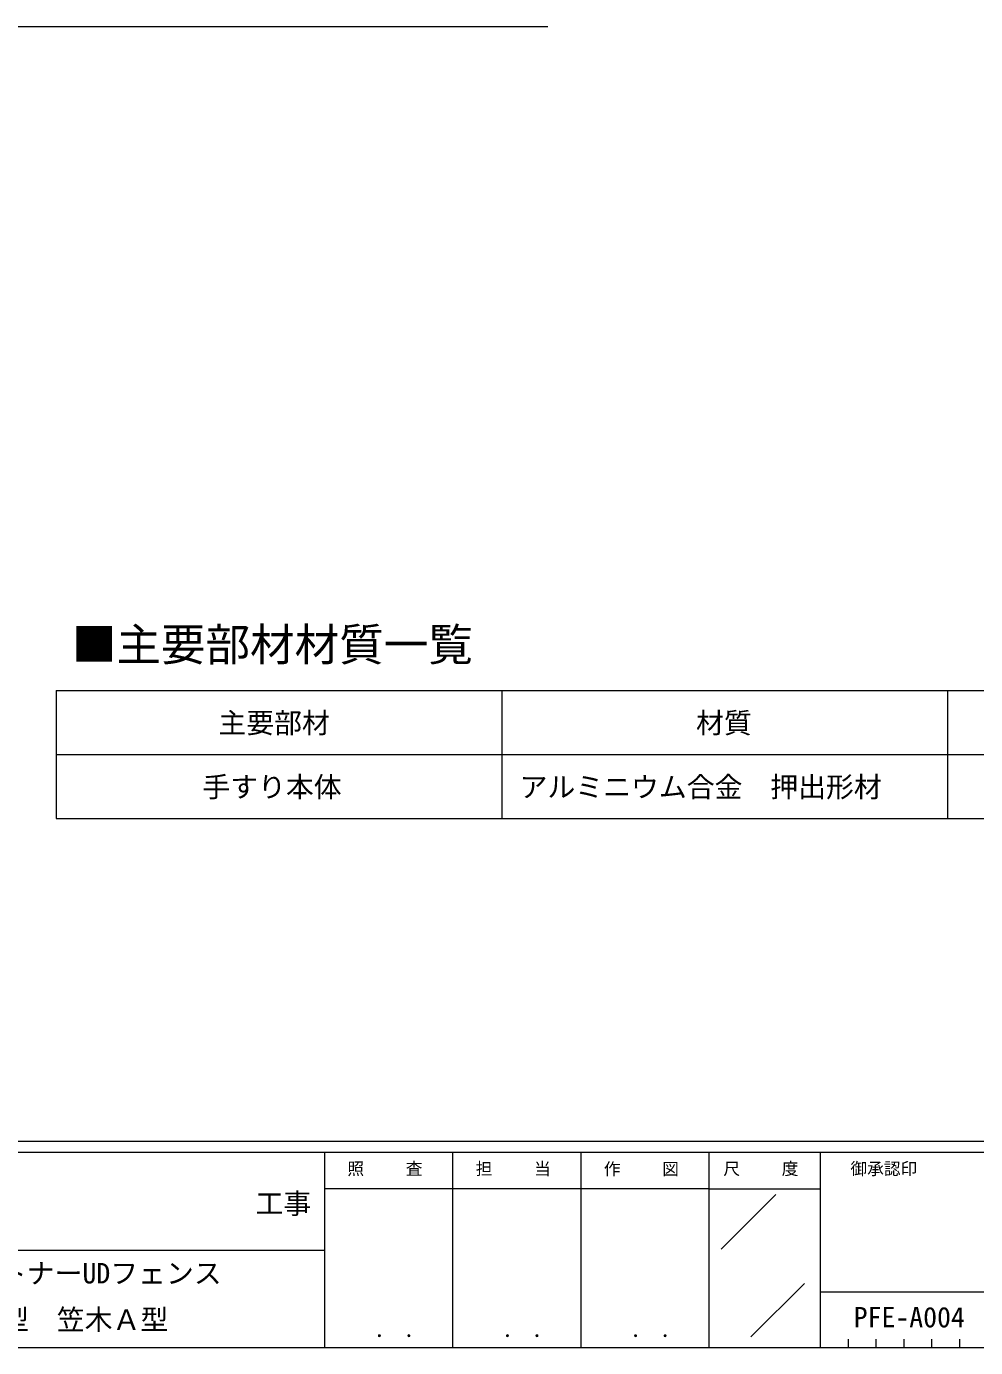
# Model space of a CAD drawing. Units: millimetres, scale not verified. Extents: x -3890 to 4140, y -2825 to 2898.
# Drawn here: x 825 to 2529, y -2822 to -450 of the extents above; entities that cross this region are included whole.
import ezdxf
from ezdxf.enums import TextEntityAlignment as Align

# ---------------------------------------------------------------- set-up
doc = ezdxf.new("R2010")
doc.units = ezdxf.units.MM
doc.header["$LTSCALE"] = 10
doc.layers.add('0-1_USER1', color=7, linetype='Continuous')
for name, color, linetype, lineweight in [('0-2_YKK_ZWAK', 3, 'Continuous', 18), ('0-3_YKK_11', 4, 'Continuous', 9), ('0-6_YKK_D', 3, 'Continuous', 9), ('0-8_YKK_A1', 7, 'Continuous', 9)]:
    doc.layers.add(name, color=color, linetype=linetype, lineweight=lineweight)
doc.styles.add('ＭＳ ゴシック', font='')
doc.styles.get('ＭＳ ゴシック').set_extended_font_data('MS Gothic')

msp = doc.modelspace()

# ---------------------------------------------------------------- linework, layer by layer
at = {"layer": '0-2_YKK_ZWAK'}
for p, q in [((3960.01, -2452.5), (-3839.99, -2452.5)), ((1360.01, -2472.5), (60.01, -2472.5)), ((1590.01, -2472.5), (1590.01, -2822.5)), ((1820.01, -2472.5), (1820.01, -2822.5)), ((2050.01, -2472.5), (2050.01, -2822.5)), ((2250.01, -2472.5), (2050.01, -2472.5)), ((3282.51, -2472.5), (2250.01, -2472.5)), ((2250.01, -2472.5), (2250.01, -2822.5)), ((2050.01, -2537.5), (1360.01, -2537.5)), ((2050.01, -2537.5), (2250.01, -2537.5)), ((2072.09, -2645.79), (2170.03, -2547.86)), ((60.01, -2647.5), (1360.01, -2647.5)), ((2125.66, -2803.49), (2221.88, -2707.27)), ((2250.01, -2722.5), (3282.51, -2722.5)), ((60.01, -2822.5), (1360.01, -2822.5)), ((1360.01, -2822.5), (2050.01, -2822.5)), ((2050.01, -2822.5), (2250.01, -2822.5)), ((2250.01, -2822.5), (3282.51, -2822.5)), ((2300.01, -2807.5), (2300.01, -2822.5)), ((2350.01, -2807.5), (2350.01, -2822.5)), ((2400.01, -2807.5), (2400.01, -2822.5)), ((2450.01, -2807.5), (2450.01, -2822.5)), ((2500.01, -2807.5), (2500.01, -2822.5))]:
    msp.add_line(p, q, dxfattribs=at)
msp.add_lwpolyline([(2050.01, -2472.5), (1360.01, -2472.5), (1360.01, -2822.5)], dxfattribs=at)
at = {"layer": '0-3_YKK_11'}
msp.add_line((-1085.84, -450.49), (1760.66, -450.49), dxfattribs=at)
at = {"layer": '0-6_YKK_D'}
for p, q in [((878.25, -1642.8), (3278.25, -1642.8)), ((878.25, -1642.8), (878.25, -1872.8)), ((1678.25, -1642.8), (1678.25, -1872.8)), ((2478.25, -1642.8), (2478.25, -1872.8)), ((878.25, -1757.8), (3278.25, -1757.8)), ((878.25, -1872.8), (3278.25, -1872.8))]:
    msp.add_line(p, q, dxfattribs=at)

# ---------------------------------------------------------------- texts
at = {"layer": '0-1_USER1', "style": 'ＭＳ ゴシック'}
for s, p in [('歩行補助手すり\u3000パルトナーUDフェンス', (275.34, -2718.33)), ('壁付けタイプ\u3000１型\u3000笠木Ａ型', (379.34, -2801.67))]:
    msp.add_text(s, height=36.66, dxfattribs=at).set_placement(p, align=Align.BOTTOM_LEFT)
at = {"layer": '0-2_YKK_ZWAK', "style": 'ＭＳ ゴシック'}
for s, height, p in [('照     査', 21.99, (1401.09, -2518.95)), ('担     当', 21.99, (1631.45, -2518.95)), ('作     図', 21.99, (1861.45, -2519.4)), ('尺     度', 21.99, (2076.09, -2518.95)), ('御承認印', 21.99, (2304.17, -2518.95)), ('工事', 36.66, (1236.19, -2593.22)), ('． ．', 25.92, (1449.99, -2811.85)), ('． ．', 25.92, (1679.99, -2811.85)), ('． ．', 25.92, (1909.99, -2811.85))]:
    msp.add_text(s, height=height, dxfattribs=at).set_placement(p, align=Align.BOTTOM_LEFT)
at = {"layer": '0-6_YKK_D', "style": 'ＭＳ ゴシック'}
for s, height, p in [('■主要部材材質一覧', 58.65, (906.3, -1607.22)), ('主要部材', 36.66, (1169.45, -1730.3)), ('材質', 36.66, (2027.05, -1730.3)), ('手すり本体', 36.66, (1140.65, -1845.3)), ('アルミニウム合金\u3000押出形材', 36.66, (1710.25, -1845.3))]:
    msp.add_text(s, height=height, dxfattribs=at).set_placement(p, align=Align.BOTTOM_LEFT)
at = {"layer": '0-8_YKK_A1', "style": 'ＭＳ ゴシック'}
msp.add_text('PFE-A004', height=36.66, dxfattribs=at).set_placement((2310.1, -2797.2), align=Align.BOTTOM_LEFT)

doc.saveas('drawing.dxf')
